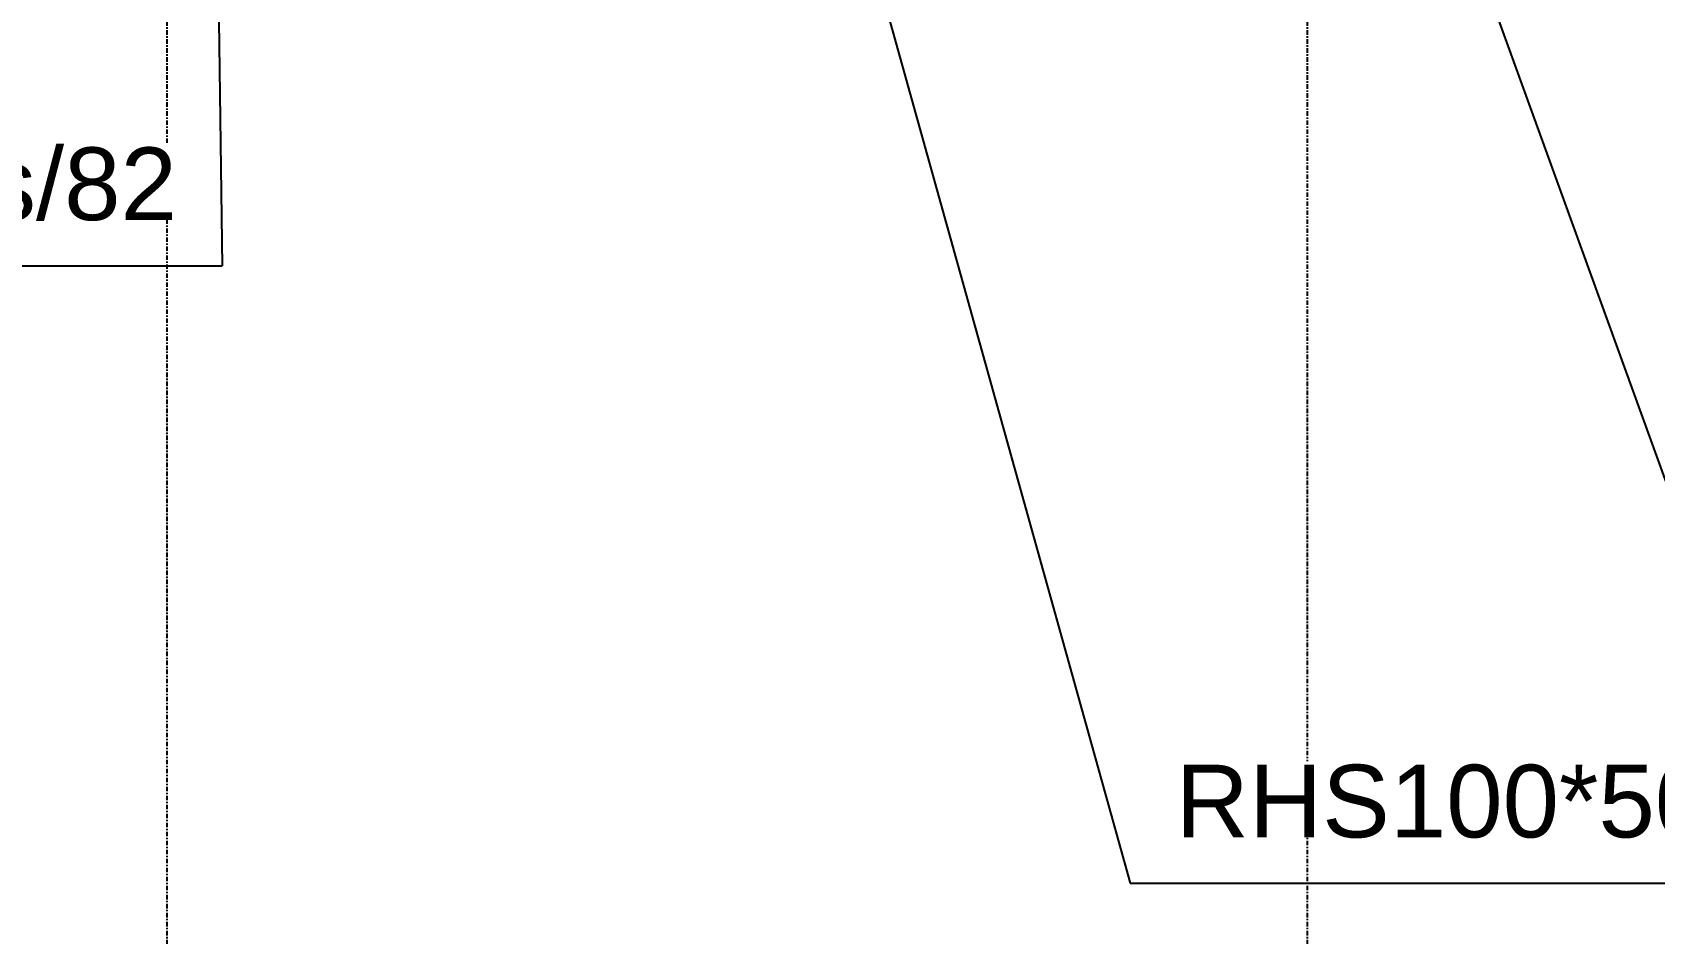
# Model space of a CAD drawing. Header units: millimetres. Extents: x -57554 to 16546, y 2142 to 98430.
# Drawn here: x -46508 to -45441, y 63180 to 63773 of the extents above; entities that cross this region are included whole.
import ezdxf

# ---------------------------------------------------------------- set-up
doc = ezdxf.new("R2010")
doc.units = ezdxf.units.MM
doc.linetypes.add('DXK_LINE_DOT3', pattern=[5.9187, 2.979, -0.9799, 0.9799, -0.9799])
doc.layers.add('S-Z2-A_TEXTUAL_ANNOTATION', color=7, linetype='Continuous')
doc.styles.add('Arial', font='ARIAL.TTF', dxfattribs={"height": 0.2})

msp = doc.modelspace()

# ---------------------------------------------------------------- linework, layer by layer
at = {"color": 1, "linetype": 'DXK_LINE_DOT3'}
for p, q in [((-46419.5, 61587.1), (-46419.5, 74087.1)), ((-45669.5, 61587.1), (-45669.5, 74087.1))]:
    msp.add_line(p, q, dxfattribs=at)
at = {"layer": 'S-Z2-A_TEXTUAL_ANNOTATION'}
for p, q in [((-46389.8, 64086.6), (-46383.4, 63619.3)), ((-46029.8, 64086.6), (-45786.3, 63213.6)), ((-45654.8, 64086.6), (-45404.8, 63396.6)), ((-46977, 63619.3), (-46383.4, 63619.3)), ((-45786.3, 63213.6), (-45088.9, 63213.6))]:
    msp.add_line(p, q, dxfattribs=at)

# ---------------------------------------------------------------- next in the draw order: wipeouts: each hides what was drawn before it
for points in [[(-46413.4, 63649.3), (-46413.4, 63699.3), (-46620.8, 63699.3), (-46620.8, 63649.3)], [(-45341.3, 63243.6), (-45341.3, 63293.6), (-45756.3, 63293.6), (-45756.3, 63243.6)]]:
    msp.add_wipeout(points).dxf.layer = 'S-Z2-A_TEXTUAL_ANNOTATION'

# ---------------------------------------------------------------- next in the draw order: texts
at = {"layer": 'S-Z2-A_TEXTUAL_ANNOTATION', "style": 'Arial'}
for s, height, p in [('Pos/82', 47.75, (-46620.8, 63649.3)), ('RHS100*50*3', 47.754, (-45756.3, 63243.6))]:
    msp.add_text(s, height=height, dxfattribs=at).set_placement(p)

doc.saveas('drawing.dxf')
